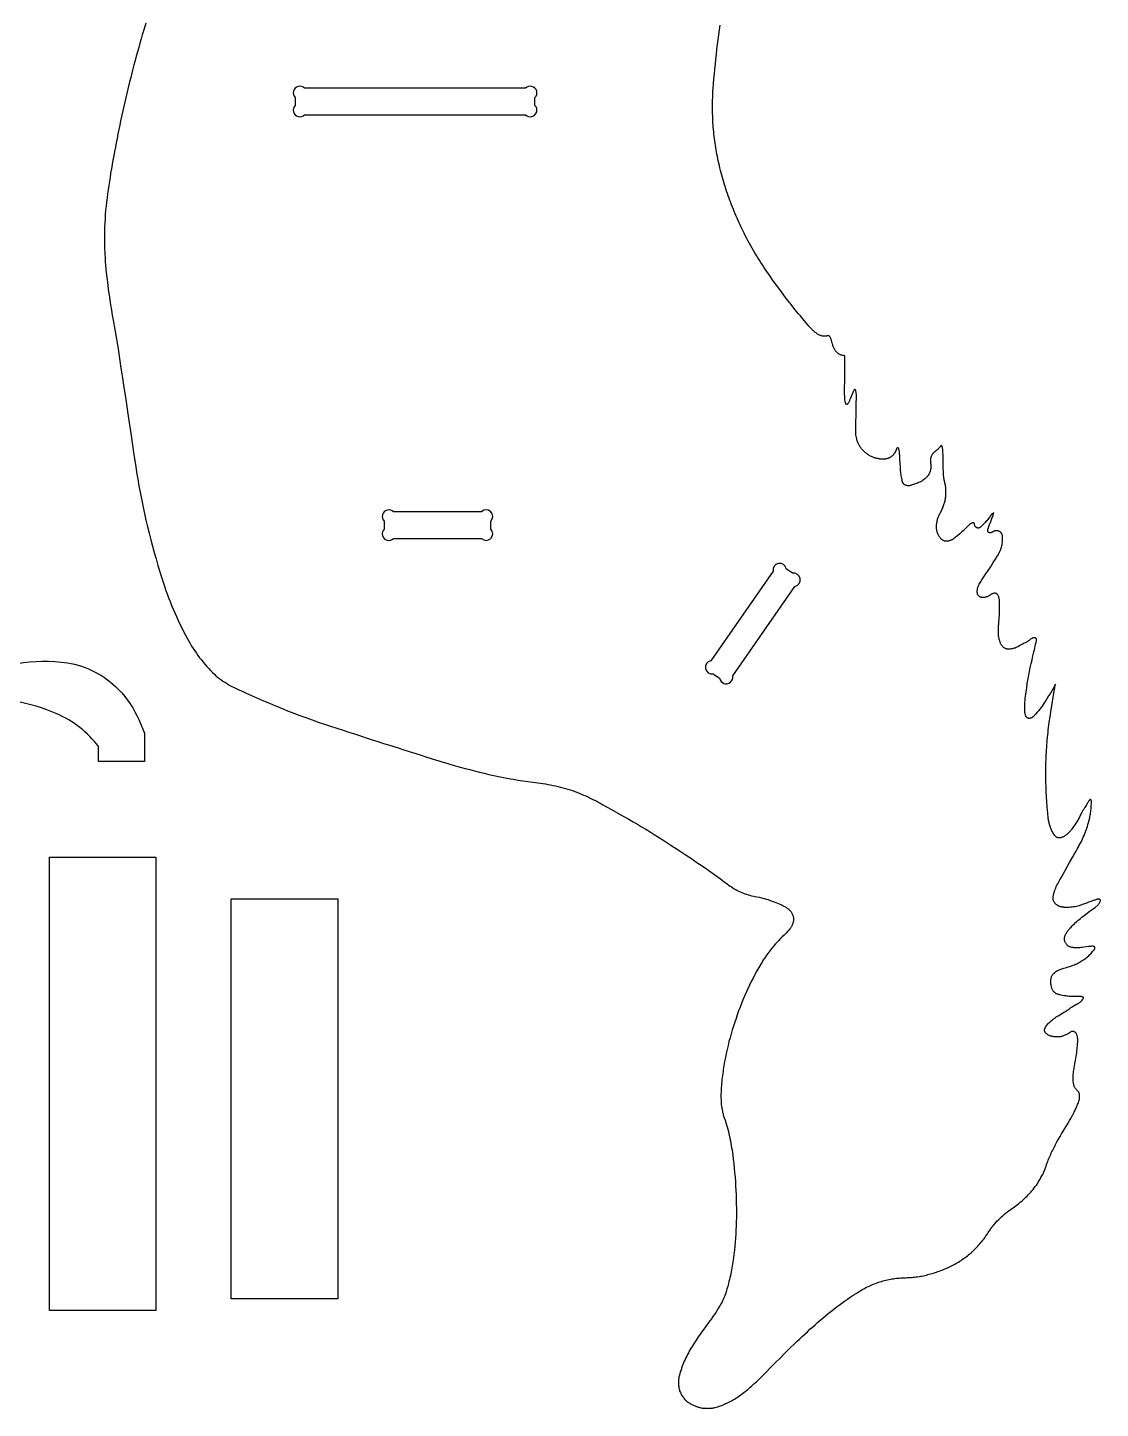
# Model space of a CAD drawing. Extents: x 31.5 to 94.7, y 16.9 to 69.7.
# Drawn here: x 68.72 to 78.79, y 17.14 to 30.09 of the extents above; entities that cross this region are included whole.
import ezdxf

# ---------------------------------------------------------------- set-up
doc = ezdxf.new("R2010")
doc.units = 0
doc.header["$MEASUREMENT"] = 0
doc.layers.get('0').update_dxf_attribs({"linetype": 'CONTINUOUS'})

msp = doc.modelspace()

# ---------------------------------------------------------------- linework, layer by layer
msp.add_lwpolyline([(69.834, 30.134), (69.817, 30.08), (69.801, 30.025), (69.789, 29.985), (69.778, 29.945), (69.767, 29.905), (69.755, 29.865), (69.744, 29.825), (69.734, 29.784), (69.723, 29.744), (69.712, 29.704), (69.702, 29.663), (69.692, 29.623), (69.681, 29.583), (69.672, 29.542), (69.662, 29.501), (69.652, 29.461), (69.643, 29.42), (69.633, 29.38), (69.624, 29.339), (69.615, 29.298), (69.606, 29.257), (69.597, 29.217), (69.589, 29.176), (69.58, 29.135), (69.572, 29.094), (69.564, 29.053), (69.556, 29.012), (69.548, 28.971), (69.541, 28.93), (69.533, 28.889), (69.526, 28.848), (69.518, 28.807), (69.511, 28.766), (69.504, 28.725), (69.498, 28.686), (69.492, 28.648), (69.486, 28.61), (69.48, 28.571), (69.475, 28.532), (69.47, 28.494), (69.465, 28.455), (69.461, 28.416), (69.457, 28.378), (69.454, 28.339), (69.451, 28.3), (69.449, 28.261), (69.447, 28.222), (69.446, 28.203), (69.446, 28.183), (69.445, 28.164), (69.445, 28.144), (69.445, 28.125), (69.445, 28.105), (69.445, 28.082), (69.446, 28.058), (69.446, 28.034), (69.447, 28.01), (69.448, 27.986), (69.449, 27.963), (69.451, 27.939), (69.452, 27.915), (69.454, 27.891), (69.456, 27.868), (69.46, 27.82), (69.465, 27.773), (69.47, 27.726), (69.476, 27.678), (69.482, 27.631), (69.489, 27.584), (69.496, 27.537), (69.503, 27.49), (69.511, 27.443), (69.519, 27.396), (69.527, 27.349), (69.543, 27.259), (69.558, 27.169), (69.573, 27.078), (69.587, 26.988), (69.601, 26.898), (69.615, 26.807), (69.629, 26.717), (69.642, 26.626), (69.669, 26.446), (69.696, 26.265), (69.709, 26.174), (69.723, 26.084), (69.737, 25.993), (69.751, 25.903), (69.756, 25.872), (69.761, 25.841), (69.766, 25.81), (69.772, 25.779), (69.777, 25.749), (69.783, 25.718), (69.789, 25.687), (69.795, 25.656), (69.802, 25.625), (69.808, 25.595), (69.814, 25.564), (69.821, 25.533), (69.828, 25.503), (69.835, 25.472), (69.849, 25.411), (69.864, 25.35), (69.88, 25.289), (69.896, 25.229), (69.913, 25.168), (69.93, 25.108), (69.947, 25.048), (69.965, 24.988), (69.984, 24.928), (69.996, 24.891), (70.008, 24.854), (70.02, 24.818), (70.034, 24.782), (70.047, 24.745), (70.061, 24.709), (70.075, 24.673), (70.09, 24.638), (70.105, 24.602), (70.121, 24.567), (70.137, 24.532), (70.154, 24.497), (70.171, 24.462), (70.188, 24.428), (70.206, 24.394), (70.224, 24.36), (70.237, 24.337), (70.25, 24.314), (70.264, 24.291), (70.278, 24.269), (70.293, 24.247), (70.308, 24.225), (70.323, 24.203), (70.339, 24.182), (70.355, 24.161), (70.371, 24.14), (70.388, 24.12), (70.406, 24.1), (70.424, 24.08), (70.442, 24.061), (70.461, 24.042), (70.48, 24.024), (70.487, 24.016), (70.495, 24.009), (70.503, 24.002), (70.511, 23.996), (70.52, 23.989), (70.528, 23.983), (70.537, 23.977), (70.545, 23.971), (70.554, 23.965), (70.563, 23.959), (70.58, 23.948), (70.599, 23.937), (70.617, 23.926), (70.636, 23.916), (70.655, 23.907), (70.674, 23.897), (70.693, 23.888), (70.712, 23.879), (70.731, 23.87), (70.77, 23.853), (70.825, 23.828), (70.881, 23.803), (70.938, 23.779), (70.994, 23.755), (71.05, 23.731), (71.107, 23.708), (71.164, 23.685), (71.221, 23.663), (71.278, 23.641), (71.336, 23.62), (71.394, 23.599), (71.451, 23.578), (71.509, 23.558), (71.567, 23.539), (71.626, 23.52), (71.684, 23.502), (71.739, 23.485), (71.793, 23.467), (71.848, 23.449), (71.902, 23.431), (71.956, 23.413), (72.011, 23.396), (72.065, 23.378), (72.12, 23.361), (72.192, 23.339), (72.264, 23.316), (72.407, 23.27), (72.479, 23.247), (72.551, 23.225), (72.623, 23.203), (72.659, 23.192), (72.695, 23.181), (72.739, 23.168), (72.784, 23.156), (72.829, 23.144), (72.873, 23.132), (72.918, 23.12), (72.963, 23.109), (73.008, 23.098), (73.053, 23.087), (73.099, 23.077), (73.144, 23.068), (73.19, 23.059), (73.235, 23.05), (73.281, 23.042), (73.327, 23.035), (73.372, 23.028), (73.395, 23.024), (73.418, 23.021), (73.466, 23.015), (73.513, 23.008), (73.537, 23.005), (73.56, 23.001), (73.584, 22.998), (73.607, 22.994), (73.631, 22.989), (73.654, 22.985), (73.678, 22.98), (73.701, 22.975), (73.724, 22.969), (73.747, 22.963), (73.77, 22.956), (73.793, 22.95), (73.815, 22.943), (73.836, 22.935), (73.858, 22.928), (73.879, 22.92), (73.9, 22.912), (73.921, 22.903), (73.941, 22.894), (73.962, 22.885), (73.983, 22.876), (74.003, 22.866), (74.023, 22.856), (74.043, 22.846), (74.064, 22.836), (74.084, 22.825), (74.103, 22.814), (74.123, 22.803), (74.204, 22.758), (74.285, 22.713), (74.325, 22.69), (74.365, 22.667), (74.406, 22.643), (74.446, 22.62), (74.485, 22.596), (74.525, 22.573), (74.565, 22.548), (74.604, 22.524), (74.644, 22.5), (74.683, 22.475), (74.722, 22.449), (74.76, 22.424), (74.827, 22.38), (74.895, 22.335), (74.962, 22.291), (74.995, 22.269), (75.029, 22.246), (75.062, 22.224), (75.095, 22.201), (75.128, 22.178), (75.161, 22.155), (75.193, 22.131), (75.226, 22.108), (75.258, 22.084), (75.29, 22.059), (75.302, 22.05), (75.315, 22.04), (75.328, 22.032), (75.342, 22.023), (75.355, 22.015), (75.369, 22.007), (75.383, 21.999), (75.397, 21.992), (75.411, 21.985), (75.425, 21.979), (75.44, 21.973), (75.455, 21.968), (75.469, 21.963), (75.484, 21.958), (75.5, 21.954), (75.515, 21.95), (75.538, 21.945), (75.562, 21.94), (75.587, 21.935), (75.611, 21.929), (75.623, 21.926), (75.635, 21.923), (75.646, 21.92), (75.658, 21.917), (75.669, 21.913), (75.68, 21.91), (75.691, 21.906), (75.702, 21.902), (75.716, 21.896), (75.73, 21.891), (75.76, 21.879), (75.775, 21.873), (75.79, 21.867), (75.805, 21.86), (75.813, 21.856), (75.82, 21.853), (75.827, 21.849), (75.834, 21.845), (75.841, 21.84), (75.847, 21.836), (75.854, 21.831), (75.86, 21.827), (75.866, 21.821), (75.871, 21.816), (75.877, 21.811), (75.882, 21.805), (75.887, 21.799), (75.891, 21.792), (75.895, 21.786), (75.899, 21.779), (75.902, 21.771), (75.905, 21.764), (75.907, 21.758), (75.908, 21.752), (75.909, 21.746), (75.91, 21.741), (75.91, 21.735), (75.91, 21.729), (75.91, 21.723), (75.91, 21.717), (75.909, 21.712), (75.908, 21.706), (75.907, 21.7), (75.905, 21.695), (75.903, 21.689), (75.901, 21.683), (75.899, 21.678), (75.897, 21.673), (75.894, 21.667), (75.891, 21.662), (75.888, 21.657), (75.885, 21.651), (75.882, 21.646), (75.878, 21.641), (75.871, 21.631), (75.863, 21.622), (75.855, 21.613), (75.847, 21.604), (75.839, 21.596), (75.822, 21.58), (75.805, 21.564), (75.789, 21.548), (75.773, 21.531), (75.757, 21.514), (75.741, 21.497), (75.726, 21.479), (75.711, 21.461), (75.696, 21.443), (75.681, 21.424), (75.667, 21.406), (75.653, 21.387), (75.64, 21.367), (75.627, 21.348), (75.615, 21.328), (75.603, 21.308), (75.584, 21.276), (75.566, 21.244), (75.548, 21.211), (75.531, 21.178), (75.514, 21.144), (75.498, 21.111), (75.482, 21.077), (75.466, 21.043), (75.451, 21.008), (75.436, 20.974), (75.422, 20.939), (75.409, 20.904), (75.395, 20.869), (75.383, 20.834), (75.371, 20.799), (75.359, 20.763), (75.347, 20.727), (75.336, 20.691), (75.326, 20.654), (75.315, 20.618), (75.305, 20.581), (75.296, 20.544), (75.287, 20.507), (75.279, 20.469), (75.271, 20.432), (75.264, 20.395), (75.261, 20.376), (75.257, 20.357), (75.254, 20.338), (75.251, 20.32), (75.249, 20.301), (75.246, 20.282), (75.244, 20.263), (75.241, 20.244), (75.239, 20.225), (75.237, 20.206), (75.236, 20.187), (75.234, 20.169), (75.233, 20.149), (75.231, 20.13), (75.231, 20.111), (75.23, 20.092), (75.23, 20.073), (75.23, 20.054), (75.231, 20.035), (75.232, 20.015), (75.233, 19.996), (75.235, 19.977), (75.238, 19.958), (75.24, 19.949), (75.241, 19.94), (75.243, 19.93), (75.245, 19.921), (75.247, 19.912), (75.25, 19.902), (75.252, 19.893), (75.255, 19.884), (75.258, 19.875), (75.261, 19.866), (75.268, 19.845), (75.275, 19.823), (75.282, 19.802), (75.288, 19.781), (75.294, 19.759), (75.299, 19.738), (75.305, 19.716), (75.31, 19.695), (75.314, 19.673), (75.319, 19.651), (75.323, 19.629), (75.327, 19.607), (75.33, 19.586), (75.334, 19.564), (75.337, 19.542), (75.34, 19.519), (75.345, 19.478), (75.35, 19.436), (75.354, 19.394), (75.358, 19.353), (75.362, 19.311), (75.365, 19.269), (75.367, 19.227), (75.369, 19.185), (75.371, 19.144), (75.372, 19.102), (75.373, 19.06), (75.374, 19.018), (75.374, 18.976), (75.374, 18.934), (75.373, 18.892), (75.372, 18.85), (75.37, 18.813), (75.369, 18.775), (75.366, 18.738), (75.364, 18.701), (75.36, 18.663), (75.356, 18.626), (75.352, 18.589), (75.347, 18.552), (75.342, 18.515), (75.339, 18.496), (75.336, 18.478), (75.332, 18.46), (75.329, 18.441), (75.326, 18.423), (75.322, 18.405), (75.318, 18.386), (75.314, 18.368), (75.31, 18.35), (75.305, 18.331), (75.301, 18.313), (75.296, 18.295), (75.291, 18.277), (75.286, 18.259), (75.283, 18.247), (75.279, 18.236), (75.275, 18.224), (75.271, 18.213), (75.267, 18.202), (75.262, 18.19), (75.257, 18.179), (75.253, 18.168), (75.247, 18.157), (75.242, 18.147), (75.237, 18.136), (75.231, 18.125), (75.225, 18.115), (75.219, 18.104), (75.207, 18.083), (75.194, 18.063), (75.181, 18.042), (75.168, 18.022), (75.154, 18.002), (75.14, 17.982), (75.126, 17.963), (75.098, 17.924), (75.078, 17.896), (75.058, 17.868), (75.037, 17.84), (75.017, 17.811), (74.998, 17.782), (74.988, 17.767), (74.979, 17.752), (74.969, 17.738), (74.96, 17.723), (74.951, 17.708), (74.942, 17.693), (74.933, 17.677), (74.925, 17.662), (74.917, 17.647), (74.909, 17.631), (74.901, 17.616), (74.893, 17.6), (74.886, 17.584), (74.879, 17.568), (74.873, 17.552), (74.866, 17.536), (74.86, 17.52), (74.855, 17.503), (74.85, 17.487), (74.845, 17.47), (74.84, 17.453), (74.836, 17.436), (74.835, 17.428), (74.833, 17.42), (74.832, 17.412), (74.831, 17.404), (74.831, 17.396), (74.831, 17.388), (74.831, 17.38), (74.831, 17.372), (74.831, 17.364), (74.832, 17.356), (74.833, 17.348), (74.835, 17.34), (74.836, 17.332), (74.838, 17.324), (74.84, 17.316), (74.842, 17.308), (74.845, 17.3), (74.849, 17.291), (74.853, 17.283), (74.857, 17.275), (74.861, 17.267), (74.866, 17.259), (74.871, 17.251), (74.877, 17.244), (74.883, 17.236), (74.889, 17.229), (74.895, 17.223), (74.902, 17.216), (74.908, 17.21), (74.916, 17.204), (74.923, 17.199), (74.93, 17.194), (74.937, 17.189), (74.944, 17.185), (74.951, 17.181), (74.958, 17.178), (74.965, 17.174), (74.972, 17.171), (74.979, 17.167), (74.987, 17.164), (74.994, 17.162), (75.001, 17.159), (75.009, 17.156), (75.017, 17.154), (75.024, 17.152), (75.032, 17.15), (75.04, 17.148), (75.047, 17.147), (75.055, 17.145), (75.063, 17.144), (75.071, 17.143), (75.079, 17.142), (75.087, 17.142), (75.095, 17.142), (75.103, 17.141), (75.11, 17.142), (75.118, 17.142), (75.126, 17.142), (75.134, 17.143), (75.142, 17.144), (75.15, 17.145), (75.158, 17.147), (75.165, 17.148), (75.173, 17.15), (75.186, 17.154), (75.199, 17.157), (75.212, 17.161), (75.224, 17.166), (75.237, 17.17), (75.249, 17.175), (75.262, 17.18), (75.274, 17.186), (75.286, 17.191), (75.298, 17.197), (75.31, 17.203), (75.322, 17.209), (75.334, 17.216), (75.345, 17.222), (75.357, 17.229), (75.368, 17.236), (75.381, 17.245), (75.394, 17.254), (75.407, 17.263), (75.42, 17.272), (75.432, 17.281), (75.444, 17.29), (75.457, 17.3), (75.469, 17.31), (75.481, 17.32), (75.493, 17.33), (75.505, 17.34), (75.516, 17.35), (75.539, 17.371), (75.562, 17.392), (75.585, 17.413), (75.607, 17.435), (75.629, 17.457), (75.651, 17.479), (75.695, 17.524), (75.739, 17.568), (75.784, 17.614), (75.83, 17.66), (75.876, 17.705), (75.923, 17.75), (75.946, 17.772), (75.97, 17.795), (75.993, 17.817), (76.017, 17.839), (76.041, 17.861), (76.065, 17.883), (76.089, 17.904), (76.113, 17.926), (76.137, 17.947), (76.162, 17.968), (76.186, 17.989), (76.211, 18.009), (76.236, 18.03), (76.261, 18.05), (76.287, 18.07), (76.312, 18.09), (76.338, 18.109), (76.364, 18.128), (76.39, 18.147), (76.417, 18.166), (76.443, 18.184), (76.47, 18.203), (76.497, 18.22), (76.525, 18.238), (76.537, 18.245), (76.55, 18.253), (76.562, 18.26), (76.575, 18.267), (76.588, 18.274), (76.601, 18.28), (76.614, 18.286), (76.627, 18.292), (76.64, 18.298), (76.653, 18.304), (76.667, 18.309), (76.68, 18.314), (76.694, 18.319), (76.707, 18.324), (76.721, 18.328), (76.735, 18.333), (76.749, 18.337), (76.763, 18.34), (76.777, 18.344), (76.791, 18.347), (76.805, 18.35), (76.819, 18.353), (76.833, 18.355), (76.847, 18.358), (76.861, 18.36), (76.876, 18.362), (76.89, 18.363), (76.905, 18.364), (76.919, 18.366), (76.933, 18.366), (76.948, 18.367), (76.962, 18.367), (76.976, 18.368), (76.99, 18.368), (77.004, 18.369), (77.018, 18.37), (77.032, 18.371), (77.046, 18.373), (77.06, 18.375), (77.074, 18.376), (77.088, 18.379), (77.102, 18.381), (77.115, 18.383), (77.129, 18.386), (77.143, 18.389), (77.157, 18.392), (77.17, 18.396), (77.184, 18.399), (77.197, 18.403), (77.211, 18.407), (77.224, 18.411), (77.238, 18.415), (77.251, 18.42), (77.264, 18.424), (77.278, 18.429), (77.291, 18.434), (77.304, 18.439), (77.317, 18.444), (77.33, 18.45), (77.343, 18.455), (77.355, 18.461), (77.368, 18.467), (77.381, 18.473), (77.393, 18.479), (77.406, 18.485), (77.419, 18.492), (77.432, 18.499), (77.445, 18.506), (77.457, 18.514), (77.47, 18.522), (77.482, 18.53), (77.494, 18.538), (77.506, 18.546), (77.518, 18.555), (77.53, 18.564), (77.542, 18.573), (77.553, 18.582), (77.565, 18.591), (77.576, 18.601), (77.587, 18.611), (77.598, 18.621), (77.608, 18.631), (77.619, 18.641), (77.629, 18.652), (77.639, 18.663), (77.649, 18.674), (77.659, 18.685), (77.669, 18.696), (77.678, 18.707), (77.687, 18.719), (77.696, 18.73), (77.705, 18.742), (77.713, 18.754), (77.722, 18.766), (77.73, 18.779), (77.738, 18.791), (77.743, 18.799), (77.748, 18.808), (77.754, 18.816), (77.759, 18.824), (77.765, 18.832), (77.771, 18.84), (77.783, 18.855), (77.796, 18.87), (77.809, 18.885), (77.822, 18.899), (77.836, 18.913), (77.85, 18.926), (77.865, 18.94), (77.879, 18.953), (77.894, 18.965), (77.91, 18.978), (77.925, 18.99), (77.941, 19.001), (77.957, 19.013), (77.971, 19.023), (77.985, 19.033), (77.998, 19.043), (78.012, 19.054), (78.025, 19.064), (78.038, 19.075), (78.051, 19.086), (78.064, 19.097), (78.077, 19.109), (78.089, 19.121), (78.101, 19.132), (78.113, 19.145), (78.125, 19.157), (78.136, 19.17), (78.147, 19.182), (78.158, 19.195), (78.169, 19.209), (78.179, 19.222), (78.189, 19.235), (78.198, 19.249), (78.207, 19.263), (78.216, 19.278), (78.224, 19.292), (78.232, 19.307), (78.24, 19.321), (78.248, 19.336), (78.255, 19.351), (78.262, 19.367), (78.268, 19.382), (78.274, 19.398), (78.28, 19.413), (78.285, 19.429), (78.29, 19.443), (78.295, 19.457), (78.3, 19.47), (78.306, 19.484), (78.311, 19.497), (78.317, 19.511), (78.323, 19.524), (78.329, 19.537), (78.335, 19.55), (78.342, 19.563), (78.355, 19.589), (78.368, 19.615), (78.382, 19.641), (78.397, 19.666), (78.411, 19.691), (78.426, 19.716), (78.441, 19.741), (78.471, 19.791), (78.486, 19.816), (78.5, 19.841), (78.511, 19.861), (78.522, 19.88), (78.533, 19.9), (78.544, 19.92), (78.554, 19.94), (78.558, 19.95), (78.563, 19.96), (78.568, 19.971), (78.572, 19.981), (78.576, 19.991), (78.58, 20.001), (78.583, 20.009), (78.585, 20.016), (78.588, 20.024), (78.59, 20.032), (78.592, 20.04), (78.593, 20.048), (78.594, 20.056), (78.595, 20.064), (78.595, 20.068), (78.595, 20.072), (78.595, 20.076), (78.594, 20.08), (78.594, 20.084), (78.593, 20.088), (78.592, 20.092), (78.591, 20.095), (78.589, 20.099), (78.588, 20.103), (78.586, 20.106), (78.584, 20.11), (78.581, 20.113), (78.579, 20.116), (78.576, 20.119), (78.573, 20.122), (78.569, 20.126), (78.565, 20.13), (78.561, 20.134), (78.558, 20.138), (78.555, 20.142), (78.552, 20.146), (78.55, 20.151), (78.547, 20.155), (78.545, 20.16), (78.544, 20.164), (78.542, 20.169), (78.54, 20.174), (78.539, 20.179), (78.538, 20.184), (78.537, 20.189), (78.536, 20.194), (78.535, 20.208), (78.534, 20.221), (78.534, 20.234), (78.534, 20.248), (78.534, 20.261), (78.535, 20.274), (78.537, 20.287), (78.538, 20.3), (78.54, 20.313), (78.542, 20.326), (78.544, 20.339), (78.547, 20.351), (78.551, 20.377), (78.557, 20.404), (78.56, 20.422), (78.563, 20.441), (78.565, 20.459), (78.568, 20.477), (78.569, 20.496), (78.571, 20.514), (78.574, 20.552), (78.576, 20.565), (78.577, 20.577), (78.577, 20.59), (78.577, 20.597), (78.577, 20.603), (78.577, 20.609), (78.576, 20.616), (78.575, 20.622), (78.574, 20.628), (78.572, 20.635), (78.57, 20.641), (78.568, 20.647), (78.565, 20.654), (78.564, 20.656), (78.563, 20.658), (78.562, 20.66), (78.56, 20.662), (78.558, 20.664), (78.557, 20.666), (78.555, 20.667), (78.553, 20.669), (78.549, 20.671), (78.545, 20.673), (78.54, 20.675), (78.536, 20.676), (78.531, 20.676), (78.527, 20.676), (78.522, 20.676), (78.517, 20.675), (78.512, 20.673), (78.508, 20.671), (78.504, 20.668), (78.5, 20.665), (78.496, 20.663), (78.493, 20.66), (78.486, 20.655), (78.479, 20.651), (78.472, 20.647), (78.464, 20.644), (78.457, 20.641), (78.442, 20.635), (78.435, 20.632), (78.428, 20.63), (78.421, 20.629), (78.414, 20.627), (78.406, 20.626), (78.398, 20.626), (78.391, 20.625), (78.383, 20.625), (78.375, 20.625), (78.368, 20.626), (78.36, 20.627), (78.353, 20.627), (78.345, 20.629), (78.338, 20.63), (78.332, 20.631), (78.325, 20.633), (78.32, 20.635), (78.315, 20.637), (78.309, 20.639), (78.303, 20.643), (78.297, 20.646), (78.291, 20.65), (78.286, 20.654), (78.281, 20.658), (78.276, 20.663), (78.274, 20.665), (78.272, 20.668), (78.271, 20.67), (78.269, 20.673), (78.268, 20.676), (78.267, 20.678), (78.266, 20.681), (78.265, 20.684), (78.265, 20.687), (78.265, 20.689), (78.265, 20.692), (78.265, 20.695), (78.266, 20.698), (78.267, 20.701), (78.272, 20.71), (78.277, 20.719), (78.282, 20.727), (78.288, 20.735), (78.294, 20.743), (78.3, 20.75), (78.307, 20.757), (78.314, 20.764), (78.321, 20.771), (78.328, 20.777), (78.336, 20.784), (78.343, 20.79), (78.351, 20.796), (78.359, 20.801), (78.367, 20.807), (78.376, 20.813), (78.393, 20.823), (78.41, 20.834), (78.444, 20.854), (78.461, 20.865), (78.478, 20.875), (78.486, 20.881), (78.494, 20.886), (78.502, 20.892), (78.509, 20.898), (78.513, 20.901), (78.517, 20.903), (78.525, 20.909), (78.534, 20.914), (78.542, 20.919), (78.56, 20.928), (78.569, 20.933), (78.578, 20.938), (78.586, 20.943), (78.595, 20.949), (78.599, 20.952), (78.602, 20.955), (78.606, 20.958), (78.61, 20.961), (78.613, 20.965), (78.617, 20.968), (78.62, 20.972), (78.623, 20.976), (78.625, 20.98), (78.628, 20.984), (78.63, 20.989), (78.632, 20.994), (78.63, 20.995), (78.627, 20.997), (78.624, 20.999), (78.621, 21), (78.618, 21.001), (78.614, 21.002), (78.611, 21.003), (78.608, 21.003), (78.601, 21.004), (78.595, 21.004), (78.588, 21.004), (78.582, 21.004), (78.571, 21.004), (78.56, 21.003), (78.55, 21.004), (78.539, 21.004), (78.518, 21.005), (78.496, 21.006), (78.485, 21.007), (78.475, 21.008), (78.464, 21.01), (78.454, 21.011), (78.433, 21.015), (78.412, 21.019), (78.405, 21.021), (78.399, 21.022), (78.393, 21.024), (78.387, 21.026), (78.381, 21.028), (78.376, 21.031), (78.37, 21.034), (78.365, 21.038), (78.36, 21.042), (78.355, 21.047), (78.351, 21.052), (78.347, 21.057), (78.343, 21.063), (78.34, 21.068), (78.337, 21.074), (78.335, 21.08), (78.333, 21.087), (78.331, 21.093), (78.33, 21.099), (78.328, 21.106), (78.327, 21.113), (78.326, 21.119), (78.325, 21.132), (78.324, 21.138), (78.324, 21.144), (78.324, 21.15), (78.324, 21.156), (78.325, 21.162), (78.326, 21.168), (78.327, 21.174), (78.328, 21.18), (78.33, 21.186), (78.331, 21.191), (78.334, 21.197), (78.336, 21.202), (78.339, 21.207), (78.343, 21.212), (78.347, 21.217), (78.351, 21.221), (78.358, 21.227), (78.365, 21.233), (78.372, 21.238), (78.379, 21.243), (78.387, 21.247), (78.395, 21.251), (78.403, 21.255), (78.411, 21.258), (78.419, 21.261), (78.428, 21.264), (78.436, 21.267), (78.445, 21.269), (78.462, 21.274), (78.479, 21.279), (78.49, 21.282), (78.501, 21.286), (78.513, 21.29), (78.524, 21.294), (78.535, 21.298), (78.546, 21.303), (78.557, 21.307), (78.568, 21.312), (78.578, 21.317), (78.589, 21.323), (78.599, 21.329), (78.61, 21.335), (78.62, 21.341), (78.63, 21.347), (78.64, 21.354), (78.649, 21.361), (78.655, 21.365), (78.66, 21.369), (78.665, 21.373), (78.67, 21.378), (78.68, 21.387), (78.69, 21.397), (78.699, 21.406), (78.708, 21.417), (78.717, 21.427), (78.725, 21.437), (78.73, 21.443), (78.732, 21.445), (78.734, 21.448), (78.736, 21.451), (78.736, 21.452), (78.737, 21.454), (78.737, 21.456), (78.738, 21.458), (78.738, 21.459), (78.737, 21.461), (78.737, 21.464), (78.736, 21.465), (78.736, 21.467), (78.735, 21.469), (78.733, 21.47), (78.732, 21.471), (78.731, 21.473), (78.729, 21.474), (78.728, 21.474), (78.726, 21.475), (78.722, 21.476), (78.718, 21.476), (78.715, 21.477), (78.71, 21.476), (78.705, 21.476), (78.696, 21.475), (78.678, 21.472), (78.658, 21.469), (78.637, 21.466), (78.617, 21.464), (78.607, 21.463), (78.596, 21.462), (78.586, 21.462), (78.576, 21.462), (78.565, 21.462), (78.555, 21.462), (78.545, 21.462), (78.535, 21.463), (78.525, 21.465), (78.515, 21.466), (78.509, 21.468), (78.504, 21.47), (78.498, 21.472), (78.493, 21.475), (78.488, 21.478), (78.484, 21.482), (78.479, 21.485), (78.475, 21.49), (78.471, 21.494), (78.468, 21.499), (78.464, 21.504), (78.461, 21.509), (78.459, 21.515), (78.457, 21.52), (78.455, 21.526), (78.454, 21.531), (78.453, 21.535), (78.453, 21.539), (78.453, 21.543), (78.453, 21.547), (78.453, 21.551), (78.453, 21.555), (78.454, 21.559), (78.455, 21.563), (78.456, 21.566), (78.457, 21.57), (78.459, 21.578), (78.463, 21.585), (78.466, 21.593), (78.47, 21.6), (78.474, 21.607), (78.479, 21.614), (78.484, 21.621), (78.489, 21.627), (78.494, 21.634), (78.499, 21.64), (78.504, 21.645), (78.514, 21.656), (78.524, 21.667), (78.535, 21.677), (78.546, 21.687), (78.557, 21.698), (78.568, 21.708), (78.579, 21.718), (78.591, 21.727), (78.602, 21.737), (78.614, 21.747), (78.638, 21.765), (78.662, 21.784), (78.685, 21.802), (78.694, 21.808), (78.703, 21.814), (78.721, 21.826), (78.73, 21.832), (78.739, 21.838), (78.747, 21.845), (78.751, 21.848), (78.755, 21.852), (78.76, 21.856), (78.765, 21.861), (78.769, 21.867), (78.773, 21.872), (78.777, 21.878), (78.78, 21.884), (78.783, 21.89), (78.786, 21.896), (78.788, 21.9), (78.789, 21.902), (78.789, 21.905), (78.79, 21.907), (78.789, 21.909), (78.789, 21.91), (78.789, 21.911), (78.788, 21.911), (78.787, 21.912), (78.784, 21.914), (78.781, 21.915), (78.777, 21.916), (78.774, 21.917), (78.771, 21.917), (78.767, 21.917), (78.764, 21.916), (78.76, 21.916), (78.757, 21.915), (78.754, 21.914), (78.747, 21.912), (78.74, 21.909), (78.734, 21.907), (78.722, 21.904), (78.71, 21.9), (78.699, 21.895), (78.687, 21.891), (78.665, 21.882), (78.653, 21.877), (78.642, 21.873), (78.629, 21.869), (78.616, 21.864), (78.603, 21.86), (78.591, 21.856), (78.578, 21.853), (78.565, 21.85), (78.551, 21.847), (78.538, 21.844), (78.525, 21.842), (78.512, 21.841), (78.498, 21.84), (78.485, 21.839), (78.471, 21.839), (78.465, 21.839), (78.458, 21.84), (78.451, 21.84), (78.445, 21.841), (78.438, 21.842), (78.431, 21.843), (78.427, 21.844), (78.423, 21.845), (78.418, 21.846), (78.414, 21.847), (78.41, 21.848), (78.406, 21.85), (78.401, 21.852), (78.397, 21.854), (78.393, 21.856), (78.39, 21.858), (78.386, 21.86), (78.382, 21.863), (78.379, 21.865), (78.375, 21.868), (78.372, 21.871), (78.369, 21.874), (78.366, 21.877), (78.363, 21.88), (78.361, 21.884), (78.358, 21.887), (78.356, 21.891), (78.354, 21.894), (78.352, 21.898), (78.35, 21.902), (78.349, 21.906), (78.348, 21.91), (78.347, 21.914), (78.346, 21.918), (78.346, 21.923), (78.346, 21.927), (78.346, 21.932), (78.346, 21.936), (78.348, 21.944), (78.349, 21.952), (78.35, 21.959), (78.352, 21.966), (78.354, 21.973), (78.356, 21.981), (78.358, 21.988), (78.36, 21.995), (78.365, 22.008), (78.37, 22.022), (78.376, 22.035), (78.382, 22.048), (78.389, 22.061), (78.396, 22.074), (78.403, 22.087), (78.41, 22.099), (78.424, 22.125), (78.439, 22.151), (78.5, 22.26), (78.53, 22.315), (78.546, 22.342), (78.562, 22.369), (78.571, 22.385), (78.58, 22.401), (78.588, 22.417), (78.597, 22.433), (78.605, 22.449), (78.614, 22.465), (78.621, 22.482), (78.629, 22.498), (78.636, 22.515), (78.644, 22.532), (78.65, 22.548), (78.657, 22.565), (78.663, 22.583), (78.668, 22.6), (78.673, 22.617), (78.678, 22.635), (78.684, 22.658), (78.689, 22.681), (78.691, 22.692), (78.694, 22.704), (78.696, 22.715), (78.697, 22.727), (78.699, 22.739), (78.701, 22.75), (78.702, 22.762), (78.703, 22.774), (78.704, 22.785), (78.704, 22.797), (78.705, 22.809), (78.704, 22.821), (78.705, 22.825), (78.705, 22.83), (78.705, 22.834), (78.705, 22.839), (78.705, 22.841), (78.704, 22.843), (78.704, 22.845), (78.703, 22.847), (78.701, 22.849), (78.7, 22.85), (78.698, 22.852), (78.695, 22.853), (78.693, 22.852), (78.691, 22.851), (78.689, 22.849), (78.688, 22.848), (78.686, 22.846), (78.684, 22.844), (78.682, 22.841), (78.679, 22.836), (78.677, 22.832), (78.675, 22.828), (78.672, 22.824), (78.658, 22.801), (78.643, 22.777), (78.636, 22.765), (78.629, 22.754), (78.622, 22.742), (78.616, 22.73), (78.601, 22.701), (78.593, 22.687), (78.585, 22.672), (78.577, 22.658), (78.569, 22.643), (78.56, 22.629), (78.551, 22.615), (78.541, 22.601), (78.531, 22.588), (78.521, 22.575), (78.516, 22.568), (78.511, 22.562), (78.505, 22.556), (78.5, 22.55), (78.494, 22.544), (78.489, 22.538), (78.483, 22.532), (78.477, 22.527), (78.471, 22.522), (78.464, 22.517), (78.46, 22.513), (78.454, 22.509), (78.449, 22.506), (78.443, 22.503), (78.437, 22.5), (78.431, 22.498), (78.424, 22.495), (78.418, 22.494), (78.412, 22.493), (78.408, 22.492), (78.405, 22.492), (78.402, 22.492), (78.399, 22.492), (78.396, 22.493), (78.393, 22.493), (78.39, 22.494), (78.387, 22.495), (78.385, 22.496), (78.382, 22.497), (78.379, 22.499), (78.377, 22.5), (78.374, 22.502), (78.372, 22.505), (78.366, 22.512), (78.36, 22.519), (78.354, 22.526), (78.349, 22.534), (78.344, 22.542), (78.339, 22.55), (78.335, 22.558), (78.331, 22.566), (78.327, 22.574), (78.323, 22.583), (78.32, 22.591), (78.317, 22.6), (78.314, 22.609), (78.312, 22.618), (78.31, 22.627), (78.308, 22.636), (78.306, 22.645), (78.304, 22.655), (78.302, 22.664), (78.301, 22.673), (78.298, 22.692), (78.296, 22.711), (78.295, 22.73), (78.293, 22.748), (78.29, 22.785), (78.287, 22.831), (78.284, 22.877), (78.282, 22.924), (78.28, 22.97), (78.279, 23.016), (78.278, 23.063), (78.278, 23.109), (78.278, 23.156), (78.279, 23.203), (78.28, 23.226), (78.281, 23.249), (78.282, 23.273), (78.283, 23.296), (78.284, 23.319), (78.286, 23.342), (78.288, 23.365), (78.289, 23.389), (78.291, 23.412), (78.293, 23.435), (78.296, 23.458), (78.298, 23.481), (78.301, 23.504), (78.304, 23.527), (78.307, 23.552), (78.31, 23.577), (78.318, 23.628), (78.326, 23.679), (78.334, 23.73), (78.351, 23.832), (78.359, 23.883), (78.367, 23.933), (78.355, 23.911), (78.343, 23.888), (78.33, 23.866), (78.318, 23.844), (78.304, 23.823), (78.291, 23.801), (78.277, 23.78), (78.263, 23.758), (78.253, 23.743), (78.243, 23.728), (78.232, 23.713), (78.22, 23.698), (78.209, 23.684), (78.197, 23.67), (78.185, 23.656), (78.172, 23.642), (78.167, 23.637), (78.162, 23.631), (78.157, 23.626), (78.154, 23.624), (78.151, 23.622), (78.148, 23.62), (78.145, 23.618), (78.142, 23.617), (78.138, 23.615), (78.135, 23.614), (78.131, 23.614), (78.127, 23.613), (78.123, 23.613), (78.119, 23.613), (78.115, 23.614), (78.112, 23.615), (78.108, 23.616), (78.105, 23.617), (78.103, 23.619), (78.1, 23.621), (78.098, 23.623), (78.096, 23.625), (78.094, 23.628), (78.092, 23.63), (78.09, 23.633), (78.089, 23.636), (78.088, 23.639), (78.087, 23.643), (78.086, 23.646), (78.084, 23.653), (78.083, 23.66), (78.082, 23.668), (78.082, 23.675), (78.081, 23.69), (78.081, 23.704), (78.081, 23.723), (78.081, 23.742), (78.082, 23.762), (78.083, 23.781), (78.085, 23.801), (78.087, 23.821), (78.089, 23.841), (78.092, 23.861), (78.095, 23.881), (78.098, 23.901), (78.104, 23.941), (78.117, 24.018), (78.121, 24.036), (78.124, 24.054), (78.128, 24.072), (78.132, 24.09), (78.14, 24.127), (78.149, 24.163), (78.157, 24.2), (78.166, 24.237), (78.17, 24.255), (78.174, 24.272), (78.178, 24.29), (78.181, 24.308), (78.182, 24.311), (78.183, 24.315), (78.186, 24.324), (78.188, 24.332), (78.189, 24.337), (78.19, 24.341), (78.191, 24.345), (78.191, 24.349), (78.191, 24.353), (78.191, 24.354), (78.19, 24.356), (78.19, 24.358), (78.189, 24.359), (78.188, 24.36), (78.187, 24.362), (78.186, 24.363), (78.184, 24.364), (78.183, 24.365), (78.181, 24.366), (78.177, 24.367), (78.174, 24.368), (78.171, 24.368), (78.168, 24.368), (78.165, 24.368), (78.162, 24.368), (78.159, 24.367), (78.156, 24.367), (78.154, 24.366), (78.151, 24.365), (78.148, 24.363), (78.145, 24.362), (78.14, 24.359), (78.134, 24.355), (78.129, 24.351), (78.124, 24.347), (78.113, 24.339), (78.108, 24.335), (78.103, 24.331), (78.097, 24.328), (78.092, 24.325), (78.084, 24.321), (78.075, 24.317), (78.058, 24.308), (78.041, 24.299), (78.024, 24.289), (78.015, 24.285), (78.007, 24.281), (77.998, 24.277), (77.989, 24.273), (77.98, 24.27), (77.97, 24.268), (77.961, 24.265), (77.956, 24.265), (77.952, 24.264), (77.943, 24.263), (77.934, 24.263), (77.929, 24.263), (77.924, 24.263), (77.92, 24.263), (77.915, 24.263), (77.911, 24.264), (77.906, 24.265), (77.902, 24.266), (77.898, 24.268), (77.894, 24.27), (77.89, 24.272), (77.886, 24.274), (77.882, 24.277), (77.878, 24.281), (77.874, 24.285), (77.87, 24.29), (77.866, 24.295), (77.862, 24.3), (77.859, 24.305), (77.856, 24.31), (77.853, 24.316), (77.851, 24.321), (77.849, 24.327), (77.847, 24.333), (77.845, 24.339), (77.843, 24.345), (77.841, 24.351), (77.839, 24.363), (77.837, 24.374), (77.835, 24.385), (77.834, 24.396), (77.833, 24.408), (77.833, 24.419), (77.833, 24.431), (77.833, 24.442), (77.833, 24.454), (77.834, 24.466), (77.835, 24.477), (77.836, 24.5), (77.838, 24.523), (77.84, 24.545), (77.841, 24.561), (77.842, 24.578), (77.842, 24.594), (77.843, 24.611), (77.843, 24.644), (77.844, 24.676), (77.844, 24.689), (77.844, 24.702), (77.844, 24.708), (77.843, 24.715), (77.843, 24.722), (77.842, 24.728), (77.841, 24.735), (77.839, 24.741), (77.838, 24.747), (77.836, 24.754), (77.833, 24.76), (77.831, 24.765), (77.828, 24.771), (77.824, 24.776), (77.823, 24.778), (77.821, 24.779), (77.819, 24.781), (77.818, 24.782), (77.816, 24.783), (77.814, 24.784), (77.812, 24.784), (77.809, 24.785), (77.805, 24.786), (77.8, 24.786), (77.795, 24.786), (77.79, 24.785), (77.785, 24.784), (77.78, 24.783), (77.775, 24.781), (77.77, 24.779), (77.766, 24.777), (77.761, 24.774), (77.758, 24.772), (77.755, 24.769), (77.752, 24.767), (77.749, 24.764), (77.745, 24.762), (77.741, 24.76), (77.738, 24.758), (77.733, 24.756), (77.729, 24.754), (77.725, 24.753), (77.72, 24.752), (77.716, 24.75), (77.711, 24.749), (77.706, 24.748), (77.702, 24.748), (77.697, 24.747), (77.692, 24.747), (77.688, 24.747), (77.683, 24.747), (77.678, 24.748), (77.674, 24.749), (77.67, 24.75), (77.665, 24.751), (77.661, 24.752), (77.658, 24.754), (77.654, 24.756), (77.651, 24.758), (77.648, 24.761), (77.645, 24.764), (77.642, 24.767), (77.64, 24.771), (77.638, 24.775), (77.637, 24.779), (77.636, 24.784), (77.635, 24.79), (77.634, 24.795), (77.634, 24.801), (77.634, 24.807), (77.634, 24.813), (77.635, 24.818), (77.636, 24.824), (77.637, 24.829), (77.638, 24.835), (77.64, 24.84), (77.641, 24.846), (77.643, 24.851), (77.646, 24.856), (77.648, 24.861), (77.65, 24.866), (77.653, 24.871), (77.659, 24.881), (77.665, 24.891), (77.671, 24.901), (77.677, 24.911), (77.69, 24.93), (77.697, 24.939), (77.703, 24.949), (77.716, 24.969), (77.729, 24.99), (77.757, 25.032), (77.784, 25.074), (77.811, 25.115), (77.816, 25.124), (77.822, 25.133), (77.827, 25.142), (77.833, 25.151), (77.838, 25.161), (77.843, 25.17), (77.847, 25.18), (77.852, 25.189), (77.855, 25.199), (77.859, 25.209), (77.862, 25.219), (77.865, 25.23), (77.867, 25.24), (77.869, 25.25), (77.87, 25.261), (77.871, 25.271), (77.872, 25.284), (77.872, 25.297), (77.872, 25.304), (77.872, 25.31), (77.872, 25.316), (77.871, 25.323), (77.87, 25.329), (77.869, 25.334), (77.867, 25.34), (77.865, 25.343), (77.864, 25.345), (77.863, 25.348), (77.861, 25.351), (77.859, 25.353), (77.857, 25.355), (77.855, 25.358), (77.852, 25.36), (77.85, 25.362), (77.847, 25.364), (77.843, 25.367), (77.839, 25.369), (77.834, 25.37), (77.83, 25.372), (77.826, 25.373), (77.821, 25.373), (77.817, 25.373), (77.812, 25.373), (77.808, 25.373), (77.804, 25.372), (77.799, 25.371), (77.795, 25.369), (77.791, 25.368), (77.787, 25.366), (77.783, 25.363), (77.78, 25.361), (77.777, 25.36), (77.775, 25.358), (77.772, 25.357), (77.769, 25.356), (77.766, 25.355), (77.763, 25.354), (77.76, 25.354), (77.757, 25.353), (77.754, 25.353), (77.751, 25.353), (77.748, 25.354), (77.746, 25.355), (77.743, 25.356), (77.74, 25.357), (77.738, 25.359), (77.736, 25.361), (77.734, 25.362), (77.733, 25.364), (77.732, 25.366), (77.732, 25.368), (77.732, 25.37), (77.732, 25.372), (77.732, 25.375), (77.732, 25.377), (77.734, 25.381), (77.735, 25.386), (77.736, 25.39), (77.738, 25.395), (77.74, 25.404), (77.743, 25.413), (77.747, 25.423), (77.75, 25.432), (77.757, 25.451), (77.765, 25.469), (77.772, 25.488), (77.775, 25.497), (77.779, 25.507), (77.782, 25.516), (77.785, 25.526), (77.788, 25.535), (77.79, 25.545), (77.786, 25.542), (77.783, 25.538), (77.779, 25.535), (77.776, 25.532), (77.769, 25.525), (77.763, 25.518), (77.757, 25.51), (77.752, 25.503), (77.74, 25.487), (77.733, 25.477), (77.724, 25.467), (77.716, 25.458), (77.707, 25.449), (77.698, 25.44), (77.689, 25.431), (77.671, 25.413), (77.668, 25.41), (77.665, 25.407), (77.661, 25.405), (77.658, 25.403), (77.654, 25.401), (77.651, 25.399), (77.649, 25.399), (77.647, 25.398), (77.645, 25.398), (77.642, 25.398), (77.639, 25.398), (77.635, 25.399), (77.632, 25.4), (77.629, 25.401), (77.626, 25.403), (77.623, 25.405), (77.62, 25.407), (77.618, 25.409), (77.616, 25.412), (77.614, 25.415), (77.612, 25.417), (77.611, 25.421), (77.61, 25.424), (77.609, 25.427), (77.609, 25.431), (77.608, 25.434), (77.608, 25.436), (77.608, 25.437), (77.607, 25.439), (77.607, 25.44), (77.606, 25.441), (77.605, 25.443), (77.604, 25.444), (77.602, 25.445), (77.601, 25.446), (77.599, 25.446), (77.598, 25.447), (77.596, 25.447), (77.595, 25.448), (77.593, 25.448), (77.591, 25.447), (77.59, 25.447), (77.586, 25.446), (77.582, 25.445), (77.579, 25.443), (77.575, 25.441), (77.572, 25.439), (77.569, 25.437), (77.566, 25.435), (77.563, 25.432), (77.557, 25.427), (77.551, 25.421), (77.54, 25.41), (77.532, 25.403), (77.525, 25.395), (77.517, 25.388), (77.51, 25.38), (77.505, 25.375), (77.501, 25.371), (77.491, 25.362), (77.481, 25.353), (77.471, 25.345), (77.451, 25.328), (77.44, 25.32), (77.43, 25.311), (77.423, 25.305), (77.415, 25.299), (77.407, 25.294), (77.399, 25.289), (77.39, 25.285), (77.386, 25.283), (77.382, 25.281), (77.377, 25.28), (77.372, 25.278), (77.368, 25.277), (77.363, 25.276), (77.358, 25.275), (77.353, 25.274), (77.348, 25.274), (77.343, 25.274), (77.338, 25.274), (77.333, 25.275), (77.328, 25.276), (77.323, 25.278), (77.319, 25.28), (77.314, 25.282), (77.31, 25.284), (77.306, 25.287), (77.302, 25.29), (77.298, 25.293), (77.294, 25.297), (77.291, 25.301), (77.286, 25.307), (77.282, 25.313), (77.278, 25.319), (77.274, 25.325), (77.271, 25.332), (77.267, 25.338), (77.264, 25.345), (77.261, 25.352), (77.259, 25.359), (77.257, 25.366), (77.255, 25.373), (77.254, 25.38), (77.253, 25.388), (77.252, 25.395), (77.251, 25.402), (77.251, 25.41), (77.252, 25.418), (77.252, 25.426), (77.253, 25.434), (77.254, 25.442), (77.255, 25.45), (77.257, 25.458), (77.258, 25.466), (77.26, 25.474), (77.262, 25.482), (77.264, 25.49), (77.267, 25.497), (77.27, 25.505), (77.273, 25.512), (77.276, 25.52), (77.28, 25.527), (77.284, 25.534), (77.289, 25.542), (77.293, 25.551), (77.298, 25.559), (77.302, 25.567), (77.305, 25.576), (77.309, 25.584), (77.313, 25.593), (77.316, 25.601), (77.319, 25.61), (77.322, 25.619), (77.325, 25.627), (77.327, 25.636), (77.329, 25.645), (77.332, 25.654), (77.333, 25.663), (77.335, 25.672), (77.337, 25.681), (77.338, 25.69), (77.339, 25.699), (77.34, 25.708), (77.34, 25.718), (77.34, 25.727), (77.341, 25.736), (77.34, 25.745), (77.34, 25.754), (77.34, 25.763), (77.339, 25.773), (77.338, 25.782), (77.336, 25.791), (77.335, 25.8), (77.333, 25.809), (77.331, 25.818), (77.329, 25.828), (77.327, 25.837), (77.325, 25.847), (77.324, 25.856), (77.322, 25.866), (77.321, 25.875), (77.319, 25.894), (77.318, 25.914), (77.317, 25.933), (77.316, 25.952), (77.315, 25.971), (77.315, 26.01), (77.314, 26.048), (77.314, 26.068), (77.313, 26.087), (77.312, 26.106), (77.31, 26.125), (77.31, 26.131), (77.31, 26.137), (77.309, 26.144), (77.309, 26.15), (77.307, 26.156), (77.307, 26.158), (77.306, 26.161), (77.305, 26.164), (77.303, 26.167), (77.302, 26.17), (77.3, 26.172), (77.298, 26.172), (77.296, 26.172), (77.295, 26.171), (77.294, 26.17), (77.292, 26.17), (77.291, 26.169), (77.289, 26.166), (77.287, 26.164), (77.285, 26.161), (77.283, 26.158), (77.281, 26.155), (77.277, 26.15), (77.272, 26.144), (77.267, 26.139), (77.262, 26.134), (77.256, 26.13), (77.251, 26.125), (77.245, 26.121), (77.239, 26.117), (77.235, 26.114), (77.232, 26.112), (77.229, 26.11), (77.226, 26.107), (77.224, 26.104), (77.221, 26.101), (77.219, 26.098), (77.216, 26.095), (77.214, 26.092), (77.212, 26.089), (77.208, 26.082), (77.205, 26.075), (77.202, 26.068), (77.199, 26.061), (77.197, 26.053), (77.196, 26.046), (77.195, 26.038), (77.195, 26.03), (77.195, 26.022), (77.196, 26.014), (77.197, 26.007), (77.198, 25.998), (77.199, 25.99), (77.2, 25.981), (77.2, 25.972), (77.199, 25.964), (77.198, 25.955), (77.197, 25.947), (77.195, 25.939), (77.193, 25.93), (77.19, 25.922), (77.187, 25.915), (77.183, 25.907), (77.179, 25.899), (77.174, 25.892), (77.169, 25.885), (77.163, 25.878), (77.159, 25.874), (77.155, 25.871), (77.151, 25.867), (77.147, 25.863), (77.139, 25.856), (77.13, 25.85), (77.122, 25.844), (77.113, 25.839), (77.103, 25.833), (77.094, 25.829), (77.084, 25.824), (77.074, 25.82), (77.064, 25.816), (77.054, 25.812), (77.044, 25.809), (77.033, 25.805), (77.012, 25.798), (77.006, 25.797), (76.999, 25.795), (76.993, 25.795), (76.986, 25.795), (76.98, 25.795), (76.973, 25.796), (76.97, 25.797), (76.967, 25.798), (76.964, 25.799), (76.961, 25.8), (76.958, 25.801), (76.956, 25.802), (76.953, 25.804), (76.951, 25.806), (76.948, 25.808), (76.946, 25.81), (76.944, 25.812), (76.942, 25.814), (76.94, 25.816), (76.938, 25.819), (76.937, 25.822), (76.935, 25.825), (76.934, 25.828), (76.933, 25.831), (76.932, 25.834), (76.931, 25.838), (76.929, 25.852), (76.926, 25.864), (76.921, 25.889), (76.919, 25.901), (76.917, 25.913), (76.916, 25.92), (76.916, 25.926), (76.915, 25.933), (76.915, 25.939), (76.914, 25.958), (76.913, 25.975), (76.912, 25.993), (76.911, 26.011), (76.909, 26.046), (76.908, 26.064), (76.907, 26.081), (76.906, 26.091), (76.906, 26.1), (76.905, 26.11), (76.904, 26.119), (76.903, 26.124), (76.902, 26.128), (76.9, 26.133), (76.899, 26.137), (76.897, 26.142), (76.895, 26.146), (76.893, 26.15), (76.89, 26.153), (76.888, 26.152), (76.885, 26.151), (76.883, 26.149), (76.881, 26.147), (76.88, 26.146), (76.878, 26.144), (76.877, 26.142), (76.876, 26.139), (76.874, 26.135), (76.872, 26.13), (76.871, 26.125), (76.869, 26.12), (76.867, 26.116), (76.865, 26.112), (76.863, 26.108), (76.861, 26.104), (76.858, 26.1), (76.856, 26.096), (76.853, 26.093), (76.85, 26.089), (76.847, 26.086), (76.844, 26.082), (76.841, 26.079), (76.838, 26.076), (76.834, 26.073), (76.831, 26.07), (76.827, 26.068), (76.824, 26.065), (76.82, 26.062), (76.816, 26.06), (76.812, 26.058), (76.808, 26.056), (76.804, 26.054), (76.8, 26.052), (76.796, 26.051), (76.791, 26.049), (76.787, 26.048), (76.783, 26.047), (76.778, 26.046), (76.774, 26.045), (76.769, 26.044), (76.765, 26.044), (76.76, 26.044), (76.755, 26.043), (76.747, 26.043), (76.739, 26.044), (76.731, 26.044), (76.724, 26.045), (76.716, 26.046), (76.708, 26.047), (76.7, 26.049), (76.693, 26.051), (76.685, 26.053), (76.678, 26.055), (76.67, 26.057), (76.663, 26.06), (76.655, 26.063), (76.648, 26.066), (76.641, 26.069), (76.634, 26.073), (76.627, 26.076), (76.621, 26.08), (76.614, 26.084), (76.607, 26.089), (76.601, 26.093), (76.595, 26.098), (76.589, 26.103), (76.583, 26.108), (76.577, 26.113), (76.571, 26.118), (76.565, 26.124), (76.56, 26.13), (76.554, 26.136), (76.549, 26.142), (76.544, 26.148), (76.539, 26.155), (76.535, 26.16), (76.532, 26.165), (76.528, 26.171), (76.525, 26.176), (76.522, 26.182), (76.519, 26.188), (76.517, 26.193), (76.514, 26.199), (76.512, 26.205), (76.51, 26.211), (76.508, 26.217), (76.506, 26.223), (76.504, 26.229), (76.503, 26.235), (76.5, 26.248), (76.498, 26.26), (76.496, 26.273), (76.495, 26.285), (76.494, 26.298), (76.494, 26.311), (76.494, 26.324), (76.494, 26.337), (76.494, 26.349), (76.496, 26.379), (76.496, 26.408), (76.497, 26.437), (76.497, 26.467), (76.498, 26.526), (76.498, 26.555), (76.499, 26.584), (76.5, 26.599), (76.5, 26.614), (76.501, 26.628), (76.5, 26.636), (76.5, 26.643), (76.5, 26.65), (76.499, 26.658), (76.498, 26.665), (76.497, 26.672), (76.496, 26.679), (76.494, 26.687), (76.492, 26.694), (76.489, 26.701), (76.487, 26.699), (76.485, 26.698), (76.483, 26.696), (76.481, 26.694), (76.48, 26.693), (76.478, 26.691), (76.476, 26.687), (76.473, 26.682), (76.471, 26.678), (76.468, 26.669), (76.452, 26.633), (76.445, 26.615), (76.437, 26.597), (76.435, 26.591), (76.432, 26.585), (76.43, 26.579), (76.426, 26.573), (76.425, 26.571), (76.423, 26.568), (76.421, 26.566), (76.419, 26.563), (76.416, 26.561), (76.414, 26.559), (76.411, 26.558), (76.408, 26.556), (76.406, 26.557), (76.404, 26.558), (76.403, 26.56), (76.402, 26.561), (76.401, 26.563), (76.4, 26.564), (76.399, 26.568), (76.398, 26.572), (76.397, 26.575), (76.396, 26.583), (76.393, 26.607), (76.392, 26.617), (76.391, 26.627), (76.391, 26.637), (76.39, 26.647), (76.39, 26.666), (76.389, 26.686), (76.39, 26.705), (76.39, 26.725), (76.391, 26.764), (76.391, 26.82), (76.392, 26.847), (76.392, 26.875), (76.393, 27.014), (76.386, 27.014), (76.379, 27.015), (76.372, 27.016), (76.365, 27.018), (76.359, 27.02), (76.352, 27.023), (76.346, 27.026), (76.34, 27.029), (76.333, 27.033), (76.327, 27.037), (76.322, 27.042), (76.316, 27.047), (76.312, 27.052), (76.307, 27.057), (76.302, 27.063), (76.298, 27.069), (76.295, 27.075), (76.291, 27.082), (76.288, 27.088), (76.285, 27.095), (76.283, 27.102), (76.28, 27.109), (76.278, 27.116), (76.276, 27.123), (76.274, 27.134), (76.271, 27.145), (76.268, 27.156), (76.266, 27.161), (76.264, 27.167), (76.262, 27.172), (76.26, 27.177), (76.257, 27.182), (76.254, 27.187), (76.251, 27.192), (76.248, 27.196), (76.244, 27.2), (76.239, 27.204), (76.233, 27.202), (76.227, 27.2), (76.221, 27.199), (76.215, 27.198), (76.209, 27.197), (76.202, 27.197), (76.196, 27.197), (76.19, 27.198), (76.184, 27.198), (76.178, 27.199), (76.172, 27.201), (76.166, 27.203), (76.16, 27.205), (76.155, 27.207), (76.149, 27.21), (76.143, 27.213), (76.136, 27.218), (76.129, 27.223), (76.122, 27.228), (76.115, 27.233), (76.108, 27.238), (76.102, 27.244), (76.096, 27.25), (76.09, 27.255), (76.084, 27.261), (76.078, 27.267), (76.066, 27.28), (76.055, 27.293), (76.044, 27.305), (76.009, 27.346), (75.975, 27.387), (75.958, 27.408), (75.94, 27.428), (75.924, 27.449), (75.907, 27.47), (75.875, 27.511), (75.843, 27.552), (75.812, 27.593), (75.781, 27.634), (75.75, 27.676), (75.72, 27.718), (75.69, 27.76), (75.675, 27.782), (75.661, 27.803), (75.646, 27.825), (75.632, 27.846), (75.618, 27.868), (75.604, 27.89), (75.59, 27.911), (75.576, 27.933), (75.563, 27.955), (75.549, 27.978), (75.536, 28), (75.523, 28.022), (75.51, 28.045), (75.498, 28.067), (75.485, 28.09), (75.473, 28.113), (75.461, 28.136), (75.45, 28.159), (75.43, 28.2), (75.42, 28.22), (75.41, 28.241), (75.401, 28.262), (75.391, 28.282), (75.382, 28.303), (75.373, 28.324), (75.364, 28.345), (75.355, 28.366), (75.347, 28.387), (75.338, 28.408), (75.33, 28.429), (75.322, 28.45), (75.314, 28.471), (75.306, 28.492), (75.298, 28.514), (75.291, 28.535), (75.283, 28.557), (75.276, 28.578), (75.269, 28.6), (75.262, 28.621), (75.256, 28.643), (75.249, 28.665), (75.243, 28.687), (75.237, 28.709), (75.231, 28.731), (75.225, 28.753), (75.22, 28.775), (75.215, 28.797), (75.209, 28.819), (75.205, 28.841), (75.2, 28.862), (75.196, 28.883), (75.192, 28.904), (75.188, 28.925), (75.184, 28.946), (75.181, 28.967), (75.178, 28.988), (75.175, 29.009), (75.172, 29.03), (75.169, 29.051), (75.166, 29.072), (75.164, 29.093), (75.162, 29.115), (75.16, 29.136), (75.158, 29.157), (75.157, 29.178), (75.155, 29.2), (75.154, 29.221), (75.153, 29.242), (75.152, 29.263), (75.151, 29.285), (75.151, 29.306), (75.151, 29.327), (75.151, 29.349), (75.151, 29.37), (75.151, 29.391), (75.151, 29.413), (75.152, 29.434), (75.153, 29.455), (75.154, 29.477), (75.155, 29.498), (75.157, 29.519), (75.16, 29.565), (75.164, 29.611), (75.168, 29.657), (75.172, 29.703), (75.177, 29.749), (75.182, 29.795), (75.187, 29.841), (75.192, 29.887), (75.198, 29.933), (75.204, 29.978), (75.21, 30.024), (75.217, 30.07), (75.223, 30.116)])
for points in [[(71.235, 29.435), (71.235, 29.362, 1), (71.323, 29.274), (73.396, 29.274, 1), (73.485, 29.362), (73.485, 29.435, 1), (73.396, 29.524), (71.323, 29.524, 1)], [(72.071, 25.463), (72.071, 25.389, 1), (72.159, 25.301), (72.983, 25.301, 1), (73.071, 25.389), (73.071, 25.463, 1), (72.983, 25.551), (72.159, 25.551, 1)], [(75.718, 24.994), (75.134, 24.154, 1), (75.157, 24.031), (75.217, 23.989, 1), (75.34, 24.011), (75.923, 24.851, 1), (75.901, 24.974), (75.841, 25.016, 1)]]:
    msp.add_lwpolyline(points, format="xyb", close=True)
msp.add_lwpolyline([(68.628, 24.127, -0.082916), (69.098, 24.134, -0.161544), (69.578, 23.884, -0.087475), (69.771, 23.595, -0.023854), (69.82, 23.474), (69.82, 23.21), (69.389, 23.21), (69.389, 23.349, 0.131683), (69, 23.655, 0.059209), (68.605, 23.775, 0.014857)], format="xyb")
for points in [[(68.929, 18.06), (68.929, 22.31), (69.929, 22.31), (69.929, 18.06)], [(70.634, 18.169), (70.634, 21.919), (71.634, 21.919), (71.634, 18.169)]]:
    msp.add_lwpolyline(points, close=True)

doc.saveas('drawing.dxf')
